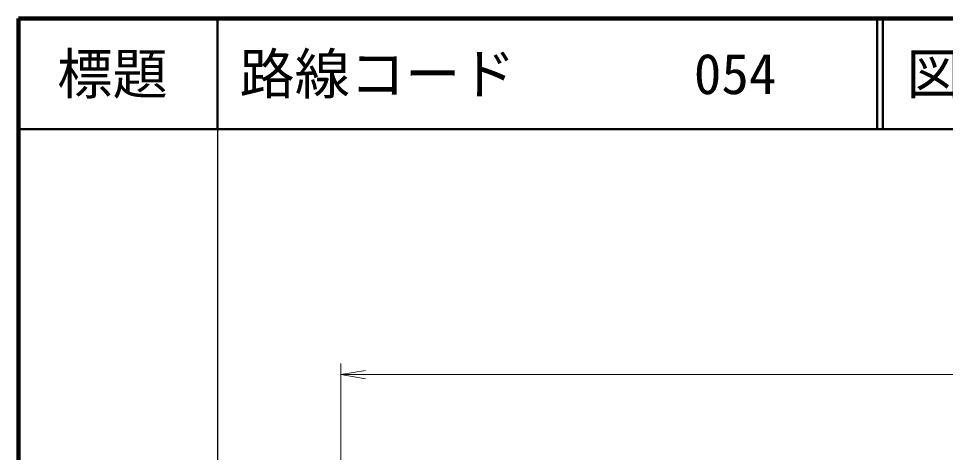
# Model space of a CAD drawing. Units: millimetres on the paper, enlarged 1000 times. Extents: x 40000 to 680000, y 20000 to 380000.
# Drawn here: x 40000 to 123924, y 340762 to 380000 of the extents above; entities that cross this region are included whole.
import ezdxf
from ezdxf.enums import TextEntityAlignment as Align

# ---------------------------------------------------------------- set-up
doc = ezdxf.new("R2010")
doc.units = ezdxf.units.MM
doc.header["$LTSCALE"] = 1000
for name, color, linetype, lineweight in [('M-STR-HTXT', 7, 'Continuous', 13), ('M-TTL', 2, 'Continuous', 140), ('M-TTL-BAND', 7, 'Continuous', 25), ('M-TTL-LINE', 7, 'Continuous', 50)]:
    doc.layers.add(name, color=color, linetype=linetype, lineweight=lineweight)
doc.layers.add('M-TTL-TXT', color=7, linetype='Continuous')
doc.styles.add('ＭＳ ゴシック', font='')
doc.styles.get('ＭＳ ゴシック').set_extended_font_data('MS Gothic')

# ---------------------------------------------------------------- blocks, each defined once
blk = doc.blocks.new('open_arrow')
at = {"color": 0, "linetype": 'Continuous', "lineweight": -2}
blk.add_lwpolyline([(7.5, 1.25), (0, 0), (7.5, -1.25)], dxfattribs=at)

msp = doc.modelspace()

# ---------------------------------------------------------------- linework, layer by layer
at = {"layer": 'M-STR-HTXT'}
for p, q in [((69173, 331676), (69173, 348807)), ((69173, 347807), (569204, 347807))]:
    msp.add_line(p, q, dxfattribs=at)
at = {"layer": 'M-TTL'}
for p, q in [((40000, 380000), (40000, 20000)), ((680000, 380000), (40000, 380000))]:
    msp.add_line(p, q, dxfattribs=at)
at = {"layer": 'M-TTL-BAND'}
msp.add_line((58000, 370000), (58000, 20000), dxfattribs=at)
at = {"layer": 'M-TTL-LINE'}
for p, q in [((58000, 380000), (58000, 370000)), ((117750, 380000), (117750, 370000)), ((118250, 380000), (118250, 370000)), ((40000, 370000), (680000, 370000))]:
    msp.add_line(p, q, dxfattribs=at)

# ---------------------------------------------------------------- block references
at = {"layer": 'M-STR-HTXT', "xscale": 300, "yscale": 300}
msp.add_blockref('open_arrow', (69173, 347807), dxfattribs=at)

# ---------------------------------------------------------------- texts
at = {"layer": 'M-TTL-TXT', "style": 'ＭＳ ゴシック'}
msp.add_text('標題', height=3666, dxfattribs=at).set_placement((48500, 375000), align=Align.MIDDLE_CENTER)
for s, p in [('路線コード', (60000, 375000)), ('図面コード', (120380, 375000)), ('054', (101142, 375000))]:
    msp.add_text(s, height=3666, dxfattribs=at).set_placement(p, align=Align.MIDDLE_LEFT)

doc.saveas('drawing.dxf')
